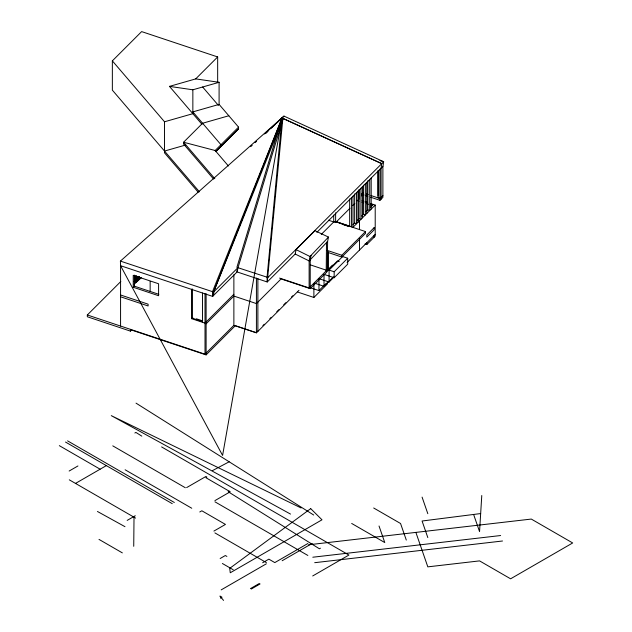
<?xml version="1.0" encoding="UTF-8"?>
<svg xmlns="http://www.w3.org/2000/svg" width="632" height="632" viewBox="0 0 632 632"><rect width="100%" height="100%" fill="white"/><g stroke="black" fill="none" stroke-linecap="round" stroke-linejoin="round"><path stroke-width="0.95" d="M378.062 196.11L378.062 170.585M133.731 546.309L134.016 517.197M481.774 495.512L479.554 531.615L473.818 515.041M381.064 199.222L381.064 168.151L381.744 163.649L282.014 118.018L267.036 277.409L267.241 281.983L237.087 271.926L212.621 296.392L120.57 265.709L120.404 261.103L283.95 116.09L383.671 161.721L382.992 166.224L316.869 232.347M267.423 280.023L267.699 277.085M310.186 259.815L327.605 241.503L326.507 242.601L326.223 270.164L327.321 269.066L327.605 241.503L328.466 237.079L314.957 230.696L296.045 249.608L295.191 254.032L267.241 281.983L282.899 118.081L282.054 117.987L222.59 455.443L120.57 265.709L120.57 326.049M328.466 237.079L309.988 256.505L309.127 260.929L309.127 287.947L279.589 278.104M206.111 323.829L233.872 296.068L256.418 303.589L281.074 278.925L310.225 288.642L310.225 259.831L311.086 255.407M264.563 133.992L282.022 118.018L212.455 291.787L212.621 296.392L213.592 292.024L282.054 117.987L381.744 163.649M237.861 268.434L237.087 271.926L237.008 270.101M282.03 118.01L236.889 267.36L267.921 277.472L383.671 161.721L379.903 160.623M213.592 292.024L283.191 118.224L238.051 267.557L213.592 292.024L120.404 261.103M212.621 296.392L214.082 292.735M199.443 191.836L112.354 90.139L112.354 60.87L141.623 31.6L217.661 56.943L217.661 82.318M201.979 124.338L169.471 86.386L195.707 78.897L217.661 56.943M213.537 179.014L183.588 144.033L183.588 142.24L215.157 150.511L238.548 127.119L219.091 104.399L219.091 82.302L195.707 78.897M238.548 128.92L215.804 151.672L238.548 128.912L238.548 127.119M257.374 331.168L255.984 332.55L235.333 325.67L206.111 354.892L131.527 330.03L130.429 331.128L87.327 316.758L87.327 314.973L120.815 281.485M133.241 287.26L133.241 275.315L158.593 283.76L158.593 295.713L133.241 287.26L134.34 286.162L134.34 275.133M233.872 294.275L205.013 323.134L191.717 318.702L192.815 317.604M321.269 234.409L334.273 221.405M361.559 194.127L362.855 192.823L362.855 194.617L361.559 195.912M328.537 220.228L335.624 222.59L350.025 208.197M352.759 205.463L354.805 203.409M357.538 200.676L358.905 199.309L358.905 190.532M87.327 314.973L205.013 354.197L233.872 325.346L233.872 274.762M310.225 259.831L309.127 260.929L295.191 254.032M352.885 224.858L354.655 223.096L354.655 193.977M359.039 189.584L359.039 218.712L357.578 220.173L359.482 220.805L359.482 229.59M361.678 216.073L363.432 214.319L363.432 185.192M366.062 211.68L367.824 209.927L367.824 180.807M370.455 207.296L373.307 204.436M370.905 195.509L379.966 198.527L382.889 195.596M328.522 251.765L327.423 252.863L327.423 269.398L326.065 270.757M370.502 203.504L375.211 205.076L353.027 227.259L353.027 196.189M370.605 197.2L379.966 200.32L382.889 197.389L382.889 166.327M262.92 325.614L264.31 324.224M269.864 318.67L271.254 317.288M276.808 311.734L278.886 309.648M283.744 304.79L285.83 302.704M291.384 297.159L292.774 295.768M233.872 325.346L256.418 332.859L298.983 290.301M309.127 287.947L326.736 270.338L310.359 264.879M327.874 252.413L341.809 257.058L341.809 255.265L365.501 231.573L336.358 221.856M326.396 271.207L332.487 265.116M326.728 271.657L337.559 260.834L339.25 261.395M310.225 288.642L326.736 272.131L326.736 270.338M341.809 257.058L365.501 233.366L365.501 231.573M319.8 278.933L329.09 282.03L329.09 270.085L342.631 256.545L347.695 258.235L347.695 264.208L334.162 277.748L324.026 274.367L324.026 286.312L314.728 283.215M334.162 277.748L334.162 271.776L347.695 258.235M310.296 287.71L318.955 290.602L326.396 283.152M347.094 262.462L375.211 234.346M324.026 286.312L333.498 276.84M329.09 282.03L333.83 277.29M297.727 292.079L313.883 297.467L327.423 283.926L327.423 282.133M364.996 243.952L366.797 244.552L375.211 236.139L375.211 205.076M271.349 128.114L275.552 124.109M276.95 122.774L283.95 116.09M250.746 146.632L252.2 145.297M255.115 142.635L256.568 141.307M265.811 133.36L267.992 131.369M134.513 277.029L135.959 275.726M134.513 277.93L136.678 275.963M134.513 278.23L136.678 276.263M134.513 279.123L137.405 276.5M134.513 279.423L137.405 276.8M134.513 280.316L138.843 276.389M134.513 280.616L138.843 276.69M134.158 281.461L136.346 279.47M137.808 278.143L139.269 276.816M134.513 281.517L139.569 276.927M134.513 281.809L139.569 277.227M134.513 282.709L140.288 277.464M134.513 283.01L140.288 277.764M134.229 284.163L141.37 277.677M69.149 471.038L77.941 465.958M134.861 433.015L135.896 432.414L141.805 436.135M75.508 483.417L106.334 465.618M127.174 520.405L135.28 515.728M186.638 487.604L205.913 476.473L206.901 477.097L205.866 477.689L230.23 491.791L214.935 500.615M229.25 491.159L228.215 491.759L319.413 548.789L320.448 548.189M199.775 511.975L201.845 510.782L225.458 524.418L213.9 531.085M220.157 558.514L225.332 555.528L226.88 556.429M262.651 562.741L268.861 559.154L274.809 562.591L307.855 543.512M221.192 589.877L266.364 563.799M282.164 560.734L312.168 543.409M220.442 598.164L221.998 597.264L219.928 596.071L223.546 600.4M250.454 588.605L259.294 583.502M251.228 589.048L260.068 583.944M312.698 575.965L348.919 555.054L161.61 446.927M212.621 470.54L229.163 461.794M169.471 86.386L192.855 89.791L219.091 82.302M219.091 104.399L192.855 111.888L220.963 144.704L220.963 146.498M112.354 60.87L164.518 121.779L192.855 113.689L192.855 89.791M228.823 115.759L202.588 123.248L183.588 142.24L214.809 178.698M164.518 151.056L185.302 145.123M480.668 513.563L422.081 521.013L427.817 537.587M308.511 544.792L531.291 519.069L572.679 542.959L510.601 578.809L479.554 560.884L427.817 566.857L415.88 532.389M312.808 557.219L500.615 535.533M314.704 562.685L502.511 541M366.434 194.016L368.227 194.609M362.175 194.387L364.048 195.012M365.92 195.636L367.792 196.26M362.073 200.692L363.945 201.316M365.817 201.94L367.69 202.564M357.23 200.542L359.102 201.166M361.915 202.106L363.787 202.73M366.592 203.662L368.464 204.286M370.336 204.91L372.209 205.534M367.824 209.927L369.72 210.559L369.72 179.496M363.432 214.319L365.336 214.951L365.336 183.888M359.039 218.712L360.943 219.344L360.943 188.273M354.655 223.096L356.551 223.728L356.551 192.665M336.809 221.856L350.231 226.327M338.847 222.93L349.583 226.509M342.994 224.51L349.251 226.596M327.25 250.414L341.809 255.265M329.09 270.085L334.162 271.776M136.212 282.362L136.749 281.485L135.817 281.145M134.34 286.162L158.822 294.322M196.402 318.797L202.682 320.89M202.129 321.443L192.262 318.149L192.262 288.879L191.717 289.424L191.717 318.702M120.57 294.986L148.109 304.166L148.109 305.959L120.57 296.779M301.116 507.97L111.279 415.643L290.523 514.085M296.045 249.608L309.988 256.505M97.447 511.478L124.994 526.685M373.686 507.994L400.554 523.501L406.297 540.068M351.684 523.454L384.77 542.556L379.026 525.99M214.935 501.808L307.855 555.457M112.773 445.852L185.342 487.754M125.128 469.781L191.757 508.247M67.592 440.867L174.321 502.479M65.523 442.06L172.252 503.672M214.904 532.894L266.364 562.606M59.321 445.647L100.125 469.205M222.385 563.499L233.224 569.756M69.299 479.83L135.564 518.09M98.995 539.396L122.347 552.882M378.062 171.256L378.062 197.389L379.966 198.527M136.03 403.145L313.717 515.033M202.659 87.011L218.459 105.465M215.157 150.511L228.397 165.971M198.179 192.144L164.518 152.849L164.518 121.779M422.081 497.115L427.817 513.69M378.062 197.389L378.062 197.895M379.966 169.25L379.966 200.32M374.112 235.444L374.112 237.237M371.189 178.034L371.189 209.097M366.797 182.419L366.797 213.49M366.797 242.759L366.797 244.552M362.405 186.811L362.405 217.874M359.482 238.367L359.482 250.075M358.012 191.204L358.012 222.267M351.566 197.658L351.566 226.928M349.662 198.969L349.662 226.296M335.624 212.834L335.624 222.59M333.72 215.125L333.72 221.958M328.522 252.737L328.522 269.327M318.955 278.649L318.955 290.602M313.883 283.792L313.883 297.467M257.88 278.57L257.88 331.397M256.418 278.072L256.418 332.859M206.111 293.738L206.111 354.892M205.013 293.856L205.013 354.197M202.485 293.011L202.485 322.288M150.155 281.327L150.155 291.431M130.429 329.335L130.429 331.128M374.112 227.678L366.797 234.993L366.797 237.142L374.112 229.827L374.112 227.678M136.433 281.374L135.596 282.156L136.433 281.374M310.699 508.626L229.716 568.358L230.269 572.774L321.996 519.812L310.699 508.626"/></g></svg>
